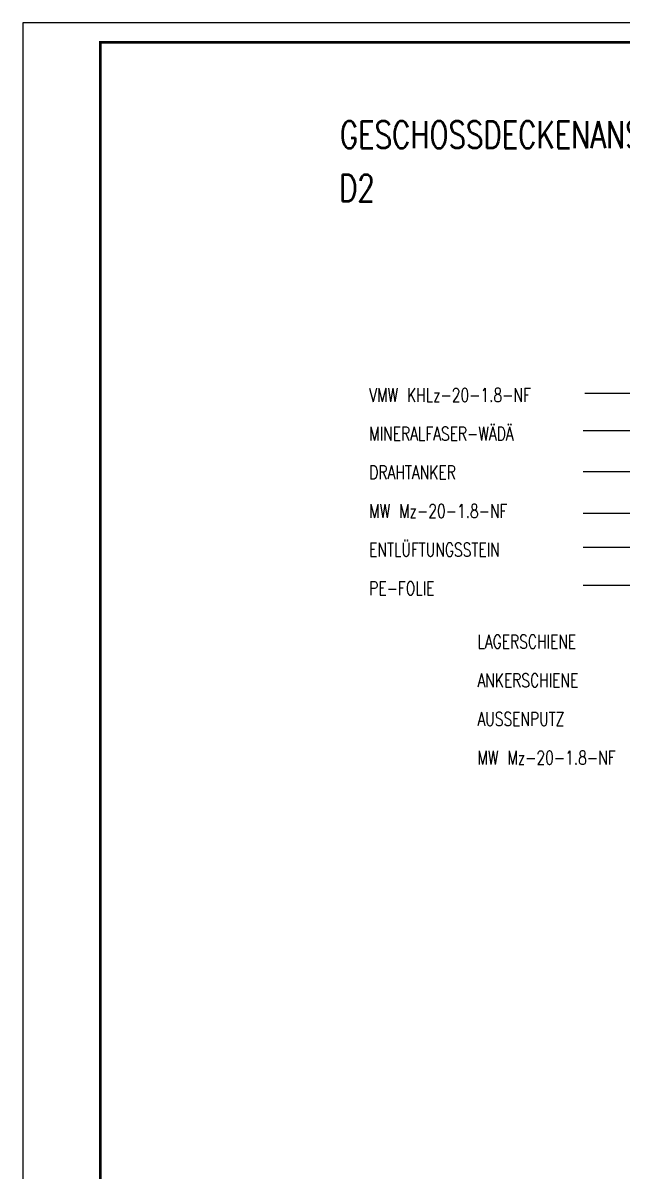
# Model space of a CAD drawing. Extents: x 0 to 21025, y 0 to 14850.
# Drawn here: x 0 to 3876, y 7425 to 14850 of the extents above; entities that cross this region are included whole.
import ezdxf

# ---------------------------------------------------------------- set-up
doc = ezdxf.new("R2010")
doc.units = 0
doc.header["$LTSCALE"] = 175
doc.layers.get('0').update_dxf_attribs({"linetype": 'CONTINUOUS'})
doc.layers.add('LEGENDE-35', color=7, linetype='CONTINUOUS')
doc.layers.add('LEGENDE-70', color=7, linetype='CONTINUOUS')
doc.styles.get("Standard").update_dxf_attribs({"font": 'TXT.SHX', "width": 0.75})

msp = doc.modelspace()

# ---------------------------------------------------------------- linework, layer by layer
msp.add_lwpolyline([(0, 0), (21025, 0), (21025, 14850), (0, 14850)], close=True)
at = {"const_width": 17.5}
msp.add_lwpolyline([(500, 125), (20900, 125), (20900, 14725), (500, 14725)], close=True, dxfattribs=at)
at = {"layer": 'LEGENDE-35'}
for points in [[(3635, 12455), (5615, 12455)], [(3625, 12215), (6025, 12215)], [(3625, 11950), (5880, 11950), (5880, 12045)], [(3625, 11680), (6345, 11680), (6345, 11810)], [(3625, 11460), (5635, 11460)], [(3625, 11215), (5175, 11215), (5495, 11300)]]:
    msp.add_lwpolyline(points, dxfattribs=at)

# ---------------------------------------------------------------- texts
at = {"layer": 'LEGENDE-35', "width": 0.75}
for s, p in [('VMW KHLz-20-1.8-NF', (2240, 12400)), ('MINERALFASER-WÄDÄ', (2240, 12150)), ('DRAHTANKER', (2240, 11900)), ('MW Mz-20-1.8-NF', (2240, 11650)), ('ENTLÜFTUNGSSTEIN', (2240, 11400)), ('PE-FOLIE', (2240, 11150)), ('LAGERSCHIENE', (2940, 10805)), ('ANKERSCHIENE', (2940, 10555)), ('AUSSENPUTZ', (2940, 10305)), ('MW Mz-20-1.8-NF', (2940, 10055))]:
    msp.add_text(s, height=87.5, dxfattribs=at).set_placement(p)
at = {"layer": 'LEGENDE-70', "width": 0.75}
for s, p in [('GESCHOSSDECKENANSCHLUSS ÜBER KELLERGESCHOSS', (2050, 14040)), ('D2', (2045, 13695))]:
    msp.add_text(s, height=175, dxfattribs=at).set_placement(p)

doc.saveas('drawing.dxf')
